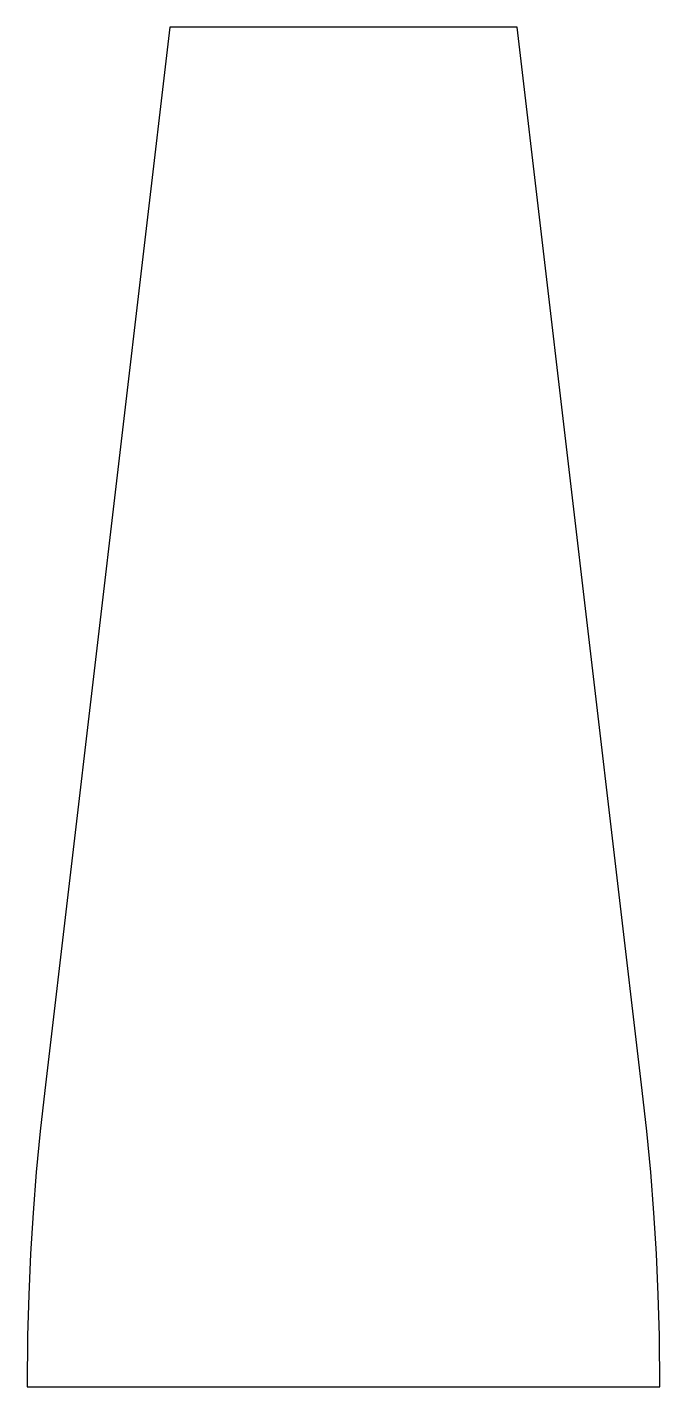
# Model space of a CAD drawing. Extents: x -189 to 189, y -6 to 806.
import ezdxf

# ---------------------------------------------------------------- set-up
doc = ezdxf.new("R2010")
doc.units = 0
doc.layers.get('0').update_dxf_attribs({"linetype": 'CONTINUOUS'})

msp = doc.modelspace()

# ---------------------------------------------------------------- linework, layer by layer
msp.add_lwpolyline([(188.653, 24.4857), (188.012, 48.964), (186.944, 73.4274), (185.449, 97.8683), (183.528, 122.28), (181.181, 146.653), (178.414, 170.942), (103.64, 806), (-103.64, 806), (-178.414, 170.942), (-181.181, 146.653), (-183.528, 122.28), (-185.449, 97.8683), (-186.944, 73.4274), (-188.012, 48.964), (-188.653, 24.4857), (-188.919, -6), (188.919, -6)], close=True)

doc.saveas('drawing.dxf')
